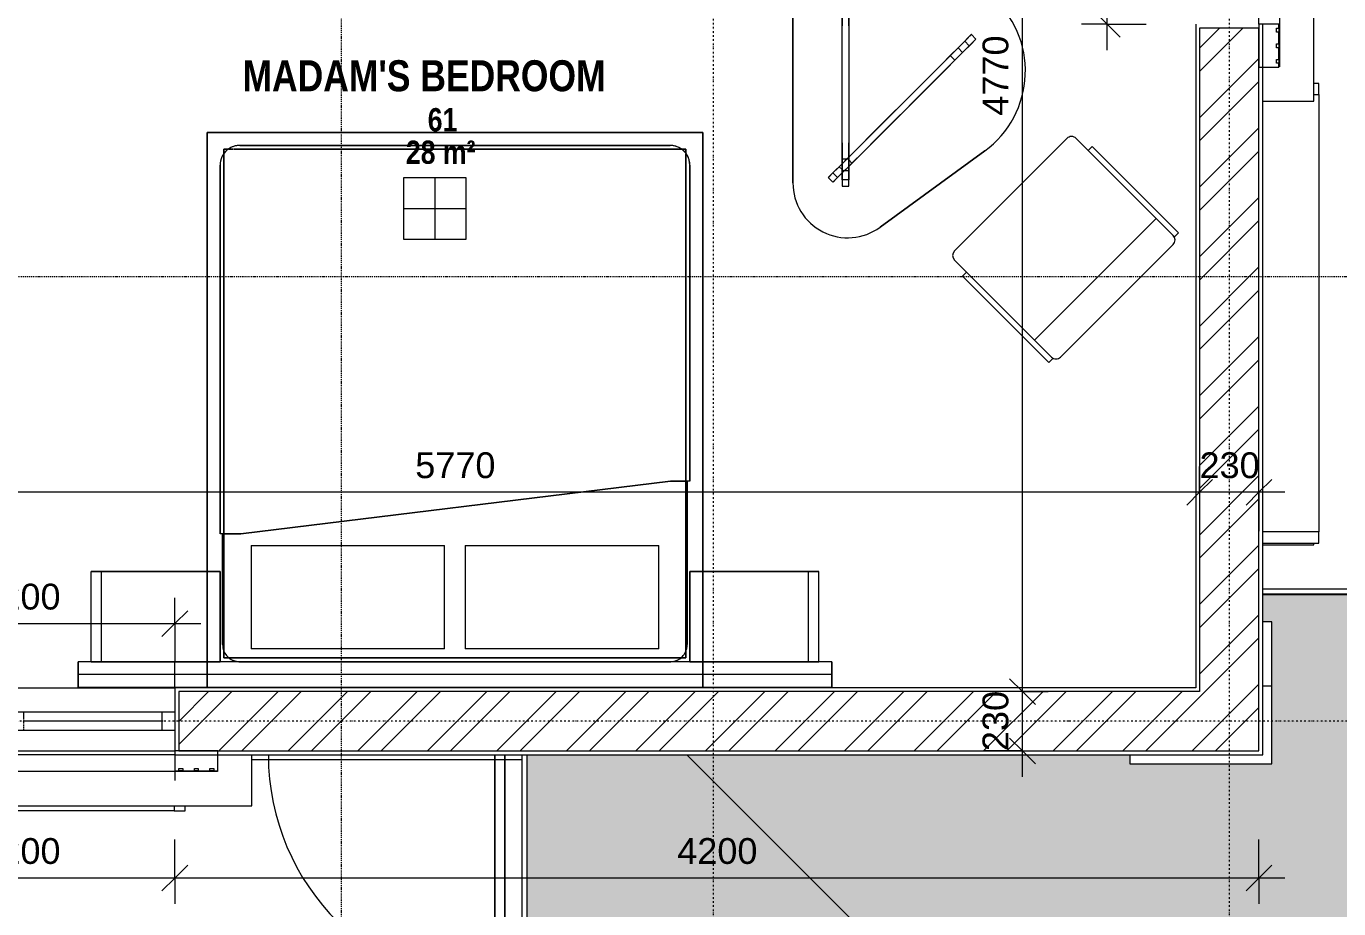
# Model space of a CAD drawing. Header units: millimetres. Extents: x -20313 to 13390, y -15775 to 12805.
# Drawn here: x 3968 to 9053, y -9518 to -6099 of the extents above; entities that cross this region are included whole.
import ezdxf

# ---------------------------------------------------------------- set-up
doc = ezdxf.new("R2010")
doc.units = ezdxf.units.MM
for name, pattern in [('Centre', [14.4, 3, -2.2, 7, -2.2]), ('Dash dot', [15.875, 6.35, -4.7625, 0, -4.7625]), ('TD_Level Line', [8, 4, -2, 0, -2])]:
    doc.linetypes.add(name, pattern=pattern)
for name, color, linetype, lineweight in [('A-ANNO-DIMS', 211, 'Continuous', 9), ('A-ANNO-DIMS-100', 211, 'Continuous', 9), ('A-AREA-IDEN', 2, 'Continuous', 9), ('A-DETL-MBND', 5, 'Continuous', 5), ('A-GENM', 13, 'Continuous', 5), ('A-GLAZ', 151, 'Continuous', 5), ('A-WALL', 113, 'Continuous', 5), ('A-WALL-PATT', 111, 'Continuous', 18), ('G-ANNO-SYMB', 111, 'Continuous', 9), ('I-FURN', 30, 'Continuous', 5), ('I-WALL', 2, 'Continuous', 5), ('S-GRID', 1, 'Continuous', 9)]:
    doc.layers.add(name, color=color, linetype=linetype, lineweight=lineweight)
doc.styles.add('Arial Narrow_B', font='ARIALNB.TTF', dxfattribs={"height": 90})
doc.styles.add('Arial Narrow_B_1', font='ARIALNB.TTF', dxfattribs={"height": 120})
doc.styles.add('Arial_3', font='arial.ttf', dxfattribs={"height": 100})
doc.dimstyles.new('Arial_1_0', dxfattribs={"dimscale": 304.8, "dimtxt": 102.02594, "dimasz": 0.328084, "dimexe": 0.328084, "dimexo": 0.0625, "dimgap": 0.082021, "dimtad": 1, "dimdec": 0, "dimzin": 0, "dimdsep": 46, "dimtxsty": 'Arial_3', "dimblk1": 'OBLIQUE', "dimblk2": 'OBLIQUE', "dimsah": 1, "dimcen": 0.09, "dimdle": 0.328084, "dimazin": 0, "dimtfac": 1, "dimtdec": 4, "dimtix": 1, "dimtmove": 0, "dimatfit": 3, "dimfxl": 0.492126, "dimfxlon": 1, "dimtvp": 1, "dimtolj": 1, "dimtzin": 0, "dimarcsym": 2})
pattern_1 = [(45, (-8404.18, -5860.1), (-134.7038, 134.7038), []), (45, (-8314.37, -5860.1), (-134.7038, 134.7038), [])]

# ---------------------------------------------------------------- blocks, each defined once
blk = doc.blocks.new('PARAPET5 - PARAPET-1055540-01_First floor')
at = {"layer": 'A-DETL-MBND'}
for p, q in [((-8723.2, -6178.4), (-13331.3, -6329.9)), ((-13331.3, -6329.9), (-13210.8, -9996.9)), ((-7980.7, -9824.9), (-8007, -9027)), ((-7961.6, -9824.3), (-7987.9, -9026.4))]:
    blk.add_line(p, q, dxfattribs=at)
blk.add_open_spline([(-13311.6, -6348.4), (-13313.5, -6346.6), (-13316.3, -6344), (-13319.7, -6340.8), (-13322, -6338.6), (-13323.8, -6337), (-13325.1, -6335.8), (-13326.9, -6334.1), (-13328.8, -6332.3), (-13330.3, -6330.8), (-13331.4, -6329.8), (-13331.4, -6329.8), (-13331, -6330.2)], degree=3, knots=[-1, -1, -1, -1, -0.9166667, -0.875, -0.8333333, -0.7916667, -0.7708333, -0.75, -0.6666667, -0.6111111, -0.5555556, -0.4444444, -0.4444444, -0.4444444, -0.4444444], dxfattribs=at)
blk = doc.blocks.new('Doors_IntSgl - 1000x2700mm-873435-01_First floor')
at = {"layer": 'A-DETL-MBND'}
for p, q in [((524.7, -150), (-522.3, -150)), ((420, -1046), (420, -130.8)), ((420, -130.8), (420, -1046)), ((458, -130.8), (458, -1046)), ((458, -1046), (458, -130.8)), ((458, -1046), (420, -1046)), ((420, -1046), (458, -1046))]:
    blk.add_line(p, q, dxfattribs=at)
blk.add_arc((458, -130), 916, 180.0514, 270, dxfattribs=at)
blk = doc.blocks.new('FUR-5_Beds - 5_King_1820 x 2000-1111227-01_First floor')
at = {"layer": 'I-FURN', "color": 10}
for p, q in [((960, 0), (-960, 0)), ((-960, 0), (-960, -450)), ((-960, -450), (-960, 0)), ((-960, 0), (960, 0)), ((960, -450), (960, 0)), ((960, 0), (960, -450)), ((-1460, 0), (-1460, -100)), ((-1460, -50), (-1460, 0)), ((-960, 0), (-1460, 0)), ((-1460, 0), (1460, 0)), ((-1460, -100), (-1460, -50)), ((-1460, -50), (1460, -50)), ((960, 0), (-960, 0)), ((1460, 0), (960, 0)), ((1460, 0), (1460, -50)), ((1460, -100), (1460, 0)), ((1460, -50), (1460, -100)), ((-1460, -100), (1460, -100)), ((-1460, -100), (-1410, -100)), ((-1370, -100), (-1410, -100)), ((-1410, -100), (-910, -100)), ((-1410, -100), (-1410, -450)), ((-1410, -100), (-1410, -450)), ((-1410, -100), (-1370, -100)), ((-910, -100), (-1370, -100)), ((-1370, -100), (-960, -100)), ((-960, -100), (-1370, -100)), ((-1370, -100), (-1370, -450)), ((-1370, -100), (-1370, -450)), ((-1370, -100), (-960, -100)), ((-960, -100), (-910, -100)), ((-910, -100), (-960, -100)), ((-960, -100), (-910, -100)), ((-910, -450), (-910, -100)), ((-910, -100), (-910, -450)), ((-910, -100), (-910, -450)), ((-910, -100), (-910, -450)), ((-910, -100), (-833.8, -100)), ((-833.8, -100), (833.8, -100)), ((833.8, -100), (910, -100)), ((910, -100), (1410, -100)), ((960, -100), (910, -100)), ((910, -100), (960, -100)), ((1370, -100), (910, -100)), ((910, -450), (910, -100)), ((910, -100), (910, -450)), ((910, -100), (910, -450)), ((910, -100), (910, -450)), ((910, -100), (960, -100)), ((1370, -100), (960, -100)), ((960, -100), (1370, -100)), ((960, -100), (1370, -100)), ((1410, -100), (1370, -100)), ((1370, -100), (1370, -450)), ((1370, -100), (1370, -450)), ((1370, -100), (1410, -100)), ((1410, -100), (1410, -450)), ((1410, -100), (1410, -450)), ((1410, -100), (1460, -100)), ((-874.3, -115), (-895, -115)), ((-895, -115), (-895, -140.9)), ((-895, -140.9), (-895, -115)), ((-895, -115), (-874.3, -115)), ((-895, -140.9), (-895, -2023.8)), ((-895, -2023.8), (-895, -140.9)), ((-870.6, -115), (-874.3, -115)), ((-874.3, -115), (-870.6, -115)), ((-834.4, -115), (-869.6, -115)), ((-869.6, -115), (-834.4, -115)), ((833.8, -115), (-833.8, -115)), ((-833.8, -115), (833.8, -115)), ((871.1, -115), (834.5, -115)), ((834.5, -115), (871.1, -115)), ((874, -115), (871.7, -115)), ((871.7, -115), (874, -115)), ((895, -115), (874, -115)), ((874, -115), (895, -115)), ((895, -140.9), (895, -115)), ((895, -115), (895, -140.9)), ((895, -144.1), (895, -140.9)), ((895, -140.9), (895, -144.1)), ((895, -594.9), (895, -145.3)), ((895, -145.3), (895, -594.9)), ((-910, -450), (-1410, -450)), ((-1410, -450), (-1370, -450)), ((-1370, -450), (-960, -450)), ((-960, -450), (-1370, -450)), ((-1370, -450), (-910, -450)), ((-960, -450), (-910, -450)), ((-910, -450), (-960, -450)), ((-960, -450), (-960, -2150)), ((-960, -2150), (-960, -450)), ((910, -450), (1370, -450)), ((960, -450), (910, -450)), ((910, -450), (960, -450)), ((1410, -450), (910, -450)), ((1370, -450), (960, -450)), ((960, -450), (1370, -450)), ((960, -2150), (960, -450)), ((960, -450), (960, -2150)), ((1370, -450), (1410, -450)), ((895, -2023.8), (895, -595.6)), ((895, -595.6), (895, -2023.8)), ((-895, -2024.5), (-895, -2045.3)), ((-895, -2045.3), (-895, -2024.5)), ((895, -2067.2), (895, -2024.6)), ((895, -2024.6), (895, -2067.2)), ((-895, -2047.4), (-895, -2066.5)), ((-895, -2066.5), (-895, -2047.4)), ((-895, -2068.1), (-895, -2085)), ((-895, -2085), (-895, -2068.1)), ((895, -2085), (895, -2068.1)), ((895, -2068.1), (895, -2085)), ((-895, -2085), (-878.1, -2085)), ((-878.1, -2085), (-895, -2085)), ((-877.2, -2085), (-834.6, -2085)), ((-834.6, -2085), (-877.2, -2085)), ((-833.8, -2085), (833.8, -2085)), ((833.8, -2085), (-833.8, -2085)), ((834.5, -2085), (855.3, -2085)), ((855.3, -2085), (834.5, -2085)), ((857.4, -2085), (876.5, -2085)), ((876.5, -2085), (857.4, -2085)), ((878.1, -2085), (895, -2085)), ((895, -2085), (878.1, -2085)), ((-960, -2150), (960, -2150)), ((960, -2150), (-960, -2150))]:
    blk.add_line(p, q, dxfattribs=at)
at = {"layer": 'I-FURN'}
for p, q in [((150, -100), (-833.8, -100)), ((-833.8, -100), (833.8, -100)), ((833.8, -100), (150, -100)), ((-790, -150), (-790, -550)), ((-790, -150), (-790, -550)), ((-790, -150), (-40, -150)), ((-40, -550), (-40, -150)), ((-40, -550), (-40, -150)), ((40, -150), (40, -550)), ((40, -150), (40, -550)), ((40, -150), (790, -150)), ((790, -550), (790, -150)), ((790, -550), (790, -150)), ((-900, -166.2), (-900, -800)), ((-900, -800), (-900, -166.2)), ((900, -594.9), (900, -166.2)), ((900, -166.2), (900, -594.9)), ((-40, -550), (-790, -550)), ((790, -550), (40, -550)), ((830, -595.6), (-835, -800)), ((-835, -800), (830, -595.6)), ((830, -595.6), (-835, -800)), ((-835, -800), (830, -595.6)), ((835, -594.9), (830, -595.6)), ((830, -595.6), (835, -594.9)), ((860, -595.6), (830, -595.6)), ((830, -595.6), (910, -595.6)), ((900, -594.9), (835, -594.9)), ((835, -594.9), (850, -594.9)), ((900, -594.9), (850, -594.9)), ((860, -595.6), (910, -595.6)), ((910, -2023.8), (910, -595.6)), ((910, -595.6), (910, -2023.8)), ((-910, -800), (-910, -2023.8)), ((-910, -2023.8), (-910, -800)), ((-910, -800), (-900, -800)), ((-910, -800), (-860, -800)), ((-885.4, -800), (-900, -800)), ((-885.4, -800), (-900, -800)), ((-900, -800), (-885.4, -800)), ((-835, -800), (-885, -800)), ((-850, -800), (-885, -800)), ((-885, -800), (-835, -800)), ((-835, -800), (-860, -800)), ((-850, -800), (-835, -800)), ((-833.8, -2100), (150, -2100)), ((833.8, -2100), (-833.8, -2100)), ((150, -2100), (833.8, -2100))]:
    blk.add_line(p, q, dxfattribs=at)
at = {"layer": 'I-FURN', "flags": 128}
for points in [[(-833.8, -100), (-836.4, -100.1), (-839.1, -100.2), (-841.7, -100.5), (-844.3, -100.8), (-847, -101.3), (-849.5, -101.9), (-852.1, -102.6), (-854.6, -103.4), (-857.1, -104.2), (-859.6, -105.2), (-862, -106.3), (-864.4, -107.5), (-866.7, -108.8), (-869, -110.1), (-871.2, -111.6), (-873.3, -113.1), (-875.4, -114.7), (-877.5, -116.4), (-879.4, -118.2), (-881.3, -120.1), (-883.1, -122), (-884.8, -124), (-886.5, -126.1), (-888, -128.2), (-889.5, -130.4), (-890.9, -132.7), (-892.2, -135), (-893.4, -137.4), (-894.5, -139.8), (-895.5, -142.2), (-896.4, -144.7), (-897.2, -147.2), (-897.9, -149.8), (-898.5, -152.3), (-899, -154.9), (-899.4, -157.6), (-899.7, -160.2), (-899.9, -162.8), (-900, -165.5), (-900, -166.2)], [(900, -166.2), (899.9, -163.6), (899.8, -160.9), (899.5, -158.3), (899.2, -155.7), (898.7, -153), (898.1, -150.5), (897.4, -147.9), (896.6, -145.4), (895.8, -142.9), (894.8, -140.4), (893.7, -138), (892.5, -135.6), (891.2, -133.3), (889.9, -131), (888.4, -128.8), (886.9, -126.7), (885.3, -124.6), (883.6, -122.5), (881.8, -120.6), (879.9, -118.7), (878, -116.9), (876, -115.2), (873.9, -113.5), (871.8, -112), (869.6, -110.5), (867.3, -109.1), (865, -107.8), (862.6, -106.6), (860.2, -105.5), (857.8, -104.5), (855.3, -103.6), (852.8, -102.8), (850.2, -102.1), (847.7, -101.5), (845.1, -101), (842.4, -100.6), (839.8, -100.3), (837.2, -100.1), (834.5, -100), (833.8, -100)], [(-910, -2023.8), (-909.9, -2026.8), (-909.8, -2029.9), (-909.5, -2032.9), (-909, -2035.9), (-908.5, -2038.9), (-907.8, -2041.9), (-907, -2044.9), (-906.1, -2047.8), (-905.1, -2050.6), (-904, -2053.5), (-902.7, -2056.3), (-901.4, -2059), (-899.9, -2061.7), (-898.4, -2064.3), (-896.7, -2066.8), (-894.9, -2069.3), (-893.1, -2071.7), (-891.1, -2074), (-889, -2076.3), (-886.9, -2078.5), (-884.7, -2080.5), (-882.4, -2082.5), (-880, -2084.4), (-877.5, -2086.2), (-875, -2087.9), (-872.4, -2089.5), (-869.7, -2091), (-867, -2092.4), (-864.2, -2093.7), (-861.4, -2094.8), (-858.5, -2095.9), (-855.6, -2096.8), (-852.7, -2097.6), (-849.7, -2098.3), (-846.8, -2098.9), (-843.7, -2099.3), (-840.7, -2099.7), (-837.7, -2099.9), (-834.6, -2100), (-833.8, -2100)], [(833.8, -2100), (836.8, -2099.9), (839.9, -2099.8), (842.9, -2099.5), (845.9, -2099), (848.9, -2098.5), (851.9, -2097.8), (854.9, -2097), (857.8, -2096.1), (860.6, -2095.1), (863.5, -2094), (866.3, -2092.7), (869, -2091.4), (871.7, -2089.9), (874.3, -2088.4), (876.8, -2086.7), (879.3, -2084.9), (881.7, -2083.1), (884, -2081.1), (886.3, -2079), (888.5, -2076.9), (890.5, -2074.7), (892.5, -2072.4), (894.4, -2070), (896.2, -2067.5), (897.9, -2065), (899.5, -2062.4), (901, -2059.7), (902.4, -2057), (903.7, -2054.2), (904.8, -2051.4), (905.9, -2048.5), (906.8, -2045.6), (907.6, -2042.7), (908.3, -2039.7), (908.9, -2036.8), (909.3, -2033.7), (909.7, -2030.7), (909.9, -2027.7), (910, -2024.6), (910, -2023.8)]]:
    blk.add_lwpolyline(points, dxfattribs=at)
at = {"layer": 'I-FURN'}
for centre, radius, start, end in [((-833.8, -166.2), 66.2, 90, 110.3697), ((833.8, -166.2), 66.2, 69.6812, 90), ((-833.8, -166.2), 66.2, 159.6812, 180), ((-833.8, -166.2), 66.2, 155.0287, 159.6812), ((-833.8, -166.2), 66.2, 114.4641, 155.0287), ((-833.8, -166.2), 66.2, 110.3697, 114.4641), ((833.8, -166.2), 66.2, 65.0287, 69.6812), ((833.8, -166.2), 66.2, 24.4641, 65.0287), ((833.8, -166.2), 66.2, 20.3697, 24.4641), ((833.8, -166.2), 66.2, 360, 20.3697), ((-833.8, -2023.8), 76.2, 180, 210), ((833.8, -2023.8), 76.2, 345, 0), ((-833.8, -2023.8), 76.2, 210, 255), ((833.8, -2023.8), 76.2, 300, 315), ((833.8, -2023.8), 76.2, 315, 345), ((-833.8, -2023.8), 76.2, 255, 255.6589), ((-833.8, -2023.8), 76.2, 255.6589, 270), ((833.8, -2023.8), 76.2, 270, 300)]:
    blk.add_arc(centre, radius, start, end, dxfattribs=at)
blk = doc.blocks.new('Haworth_Chair_AsterX_XFrame - Aster X-1090279-01_First floor')
at = {"layer": 'I-FURN'}
for p, q in [((-333.4, -260.4), (-333.4, 270.5)), ((-308, 295.9), (308, 295.9)), ((333.4, 270.5), (333.4, -260.4)), ((-355.6, 204.6), (-333.4, 204.6)), ((-355.6, -268.2), (-355.6, 204.6)), ((-333.4, 204.6), (-333.4, -268.2)), ((333.4, 204.6), (355.6, 204.6)), ((333.4, -268.2), (333.4, 204.6)), ((355.6, 204.6), (355.6, -268.2)), ((-333.4, -167.6), (333.4, -167.6)), ((-333.4, -268.2), (-355.6, -268.2)), ((308, -285.8), (-308, -285.8)), ((355.6, -268.2), (333.4, -268.2))]:
    blk.add_line(p, q, dxfattribs=at)
for centre, start, end in [((-308, 270.5), 90, 180), ((308, 270.5), 0, 90), ((-308, -260.4), 180, 270), ((308, -260.4), 270, 0)]:
    blk.add_arc(centre, 25.4, start, end, dxfattribs=at)
blk = doc.blocks.new('Coffe Table -Noguchi - Coffe Table -Noguchi 2-V11-01_First floor')
at = {"layer": 'I-FURN', "color": 10}
for p, q in [((-372.3, 576), (-615.2, 293.5)), ((-615.2, 293.5), (-372.3, 576)), ((-204.5, 518.2), (-222.4, 500.2)), ((-190.1, 503.8), (-204.5, 518.2)), ((-204.3, 518.1), (-204.5, 518.2)), ((-204.3, 518.1), (-201.3, 515)), ((-186.5, 500.2), (-201.3, 515)), ((524.3, 146.7), (228.4, 552.1)), ((228.4, 552.1), (524.3, 146.7)), ((-222.4, 500.2), (-208.1, 485.9)), ((-222.4, 500.2), (-222.3, 500.1)), ((-219.3, 497.1), (-222.3, 500.1)), ((-219.3, 497.1), (-204.5, 482.3)), ((-208.1, 485.9), (-196.5, 474.3)), ((-204.5, 482.3), (-170.6, 448.5)), ((-178.5, 492.2), (-196.5, 474.3)), ((-196.5, 474.3), (252.7, 25.1)), ((-178.5, 492.2), (-190.1, 503.8)), ((-152.7, 466.4), (-186.5, 500.2)), ((288.6, 25.1), (-178.5, 492.2)), ((-170.6, 448.5), (-152.7, 466.4)), ((-152.7, 466.4), (-122.9, 436.7)), ((-140.9, 418.7), (-170.6, 448.5)), ((-122.9, 436.7), (-140.9, 418.7)), ((-107.6, 385.4), (-140.9, 418.7)), ((-122.9, 436.7), (-89.6, 403.4)), ((-22.4, 300.2), (-107.6, 385.4)), ((-89.6, 403.4), (-4.5, 318.2)), ((-4.5, 318.2), (178, 135.8)), ((160, 117.8), (-22.4, 300.2)), ((213.6, 64.2), (160, 117.8)), ((178, 135.8), (231.6, 82.2)), ((252.7, 25.1), (213.6, 64.2)), ((231.6, 82.2), (276.1, 37.6)), ((-418.8, 25.1), (-418.8, -0.3)), ((-382.1, 25.1), (-418.8, 25.1)), ((-414.3, 25.1), (-418.6, 25.1)), ((-407.1, 25.1), (-414.3, 25.1)), ((-393.4, 25.1), (-407.1, 25.1)), ((-371.8, 25.1), (-393.4, 25.1)), ((-382.1, 25.1), (340, 25.1)), ((-382.1, 25.1), (-382.1, -0.3)), ((-345.6, 25.1), (-371.8, 25.1)), ((-303.5, 25.1), (-345.6, 25.1)), ((-345.6, -0.3), (-345.6, 25.1)), ((-256.4, 25.1), (-303.5, 25.1)), ((-303.5, 25.1), (-303.5, -0.3)), ((-256.4, 25.1), (-243.9, 25.1)), ((-243.9, 25.1), (-224.3, 25.1)), ((-224.3, 25.1), (-198.7, 25.1)), ((-198.7, 25.1), (-168.7, 25.1)), ((-168.7, 25.1), (-135.9, 25.1)), ((-135.9, 25.1), (-7, 25.1)), ((-7, 25.1), (122, 25.1)), ((122, 25.1), (149.5, 25.1)), ((149.5, 25.1), (175.2, 25.1)), ((175.2, 25.1), (197.8, 25.1)), ((260.8, 25.1), (197.8, 25.1)), ((252.7, 25.1), (278.1, -0.3)), ((258.1, 19.7), (252.7, 25.1)), ((263.6, 25.1), (258.1, 19.7)), ((278.1, -0.3), (258.1, 19.7)), ((305.3, 25.1), (260.8, 25.1)), ((260.8, 25.1), (260.8, -0.3)), ((276.1, 37.6), (263.6, 25.1)), ((276.1, 37.6), (288.6, 25.1)), ((288.6, 25.1), (307.5, 6.2)), ((314, -0.3), (288.6, 25.1)), ((307.5, 6.2), (301, -0.3)), ((346.6, 25.1), (305.3, 25.1)), ((305.3, 25.1), (305.3, -0.3)), ((307.5, 6.2), (314, -0.3)), ((365, 25.1), (340, 25.1)), ((340, 25.1), (340, -0.3)), ((356.9, 25.1), (346.6, 25.1)), ((362.7, 25.1), (356.9, 25.1)), ((363.7, 25.1), (362.7, 25.1)), ((365, -0.3), (365, 25.1)), ((-418.8, -0.3), (-382.1, -0.3)), ((-418.6, -0.3), (-414.3, -0.3)), ((-414.3, -0.3), (-393.4, -0.3)), ((-393.4, -0.3), (-345.6, -0.3)), ((340, -0.3), (-382.1, -0.3)), ((-345.6, -0.3), (-303.5, -0.3)), ((-303.5, -0.3), (-256.4, -0.3)), ((-243.9, -0.3), (-256.4, -0.3)), ((-224.3, -0.3), (-243.9, -0.3)), ((-198.7, -0.3), (-224.3, -0.3)), ((-168.7, -0.3), (-198.7, -0.3)), ((-135.9, -0.3), (-168.7, -0.3)), ((122, -0.3), (-135.9, -0.3)), ((149.5, -0.3), (122, -0.3)), ((197.8, -0.3), (149.5, -0.3)), ((197.8, -0.3), (260.8, -0.3)), ((260.8, -0.3), (305.3, -0.3)), ((278.1, -0.3), (314.1, -36.3)), ((289.6, -11.8), (278.1, -0.3)), ((301, -0.3), (289.6, -11.8)), ((318.8, -41), (289.6, -11.8)), ((305.3, -0.3), (346.6, -0.3)), ((314, -0.3), (336.8, -23)), ((332.1, -18.4), (314, -0.3)), ((332.1, -18.4), (314.1, -36.3)), ((314.1, -36.3), (329, -51.2)), ((318.8, -41), (329.5, -51.7)), ((331.8, -54), (349.7, -36)), ((341.1, -27.3), (332.1, -18.4)), ((348.2, -34.4), (336.8, -23)), ((340, -0.3), (365, -0.3)), ((347, -33.3), (341.1, -27.3)), ((346.6, -0.3), (362.7, -0.3)), ((348.6, -34.8), (347, -33.3)), ((348.2, -34.4), (348.8, -35.1)), ((349.7, -36), (348.8, -35.1)), ((362.7, -0.3), (363.7, -0.3)), ((330.9, -53.1), (330.2, -52.4)), ((330.9, -53.1), (331.8, -54)), ((-392.6, -191.3), (352.5, -191.3)), ((352.5, -191.3), (-392.6, -191.3))]:
    blk.add_line(p, q, dxfattribs=at)
for centre, radius, start, end in [((-81.5, 326), 383.6, 36.1246, 139.316), ((-81.5, 326), 383.6, 36.1246, 139.316), ((-392.6, 102.2), 293.5, 139.316, 270), ((-392.6, 102.2), 293.5, 139.316, 270), ((352.5, 21.3), 212.6, 270, 36.1246), ((352.5, 21.3), 212.6, 270, 36.1246)]:
    blk.add_arc(centre, radius, start, end, dxfattribs=at)
blk = doc.blocks.new('Casement - 2L - 1200 X 1800-1205388-01_First floor')
at = {"layer": 'A-GLAZ'}
for p, q in [((-273.8, 130), (-273.8, 230)), ((926.2, 130), (926.2, 230)), ((-223.8, 35), (-273.8, 35)), ((876.2, 35), (-223.8, 35)), ((-223.8, -35), (-223.8, 35)), ((-223.8, 0), (-223.8, 15)), ((313.2, 0), (-223.8, 0)), ((876.2, -35), (876.2, 35)), ((926.2, 35), (876.2, 35)), ((-273.8, -35), (-223.8, -35)), ((-223.8, -35), (876.2, -35)), ((876.2, 0), (339.2, 0)), ((876.2, -35), (926.2, -35)), ((-273.8, -130), (-273.8, -210)), ((926.2, -130), (926.2, -230))]:
    blk.add_line(p, q, dxfattribs=at)
at = {"layer": 'A-GLAZ', "linetype": 'Centre'}
for p, q in [((313.2, 35), (313.2, -35)), ((339.2, 35), (339.2, -35))]:
    blk.add_line(p, q, dxfattribs=at)
blk = doc.blocks.new('hood 23 - hood 1-1207697-01_First floor')
at = {"layer": 'A-GENM'}
for p, q in [((-13067, -9178.3), (-11567.8, -9129.1)), ((-11263.4, -9331.7), (-11269.9, -9134.3)), ((-13364.1, -9203.1), (-13357.6, -9400.5)), ((-11400.2, -9203.6), (-13229.5, -9263.7)), ((-11400.2, -9203.6), (-13064.4, -9258.3)), ((-11474.8, -9203), (-11489.8, -9203.5)), ((-11414.5, -9201), (-11429.5, -9201.5)), ((-11400.3, -9200.6), (-11400.2, -9203.6)), ((-11400.3, -9200.6), (-11400.2, -9203.6)), ((-11535.1, -9205), (-11550.1, -9205.5)), ((-13229.5, -9263.7), (-13229.6, -9260.7)), ((-13200.3, -9259.7), (-13215.2, -9260.2)), ((-13139.9, -9257.8), (-13154.9, -9258.3)), ((-13079.6, -9255.8), (-13094.6, -9256.3)), ((-13064.4, -9258.3), (-13064.5, -9255.3)), ((-13357.6, -9400.5), (-11263.4, -9331.7))]:
    blk.add_line(p, q, dxfattribs=at)
at = {"layer": 'A-GENM', "lineweight": 9}
for p, q in [((-11401.9, -9123.6), (-11567.8, -9129.1)), ((-11567.8, -9129.1), (-11565.3, -9206)), ((-11399.3, -9200.5), (-11401.9, -9123.6)), ((-13067, -9178.3), (-13232.9, -9183.8)), ((-13232.9, -9183.8), (-13230.4, -9260.7)), ((-13064.5, -9255.3), (-13067, -9178.3)), ((-11550.4, -9196.7), (-11535.4, -9196.2)), ((-11550.1, -9205.5), (-11550.4, -9196.7)), ((-11535.4, -9196.2), (-11535.1, -9205)), ((-11535.1, -9205), (-11489.8, -9203.5)), ((-11490.1, -9194.7), (-11475.1, -9194.2)), ((-11489.8, -9203.5), (-11490.1, -9194.7)), ((-11475.1, -9194.2), (-11474.8, -9203)), ((-11474.8, -9203), (-11429.5, -9201.5)), ((-11429.8, -9192.7), (-11414.8, -9192.2)), ((-11429.5, -9201.5), (-11429.8, -9192.7)), ((-11414.8, -9192.2), (-11414.5, -9201)), ((-11414.5, -9201), (-11399.3, -9200.5)), ((-13215.5, -9251.5), (-13200.5, -9251)), ((-13215.2, -9260.2), (-13215.5, -9251.5)), ((-13200.5, -9251), (-13200.3, -9259.7)), ((-13155.2, -9249.5), (-13140.2, -9249)), ((-13154.9, -9258.3), (-13155.2, -9249.5)), ((-13140.2, -9249), (-13139.9, -9257.8)), ((-13094.9, -9247.5), (-13079.9, -9247)), ((-13094.6, -9256.3), (-13094.9, -9247.5)), ((-13079.9, -9247), (-13079.6, -9255.8)), ((-11565.3, -9206), (-11550.1, -9205.5)), ((-13230.4, -9260.7), (-13215.2, -9260.2)), ((-13200.3, -9259.7), (-13154.9, -9258.3)), ((-13139.9, -9257.8), (-13094.6, -9256.3)), ((-13079.6, -9255.8), (-13064.5, -9255.3))]:
    blk.add_line(p, q, dxfattribs=at)
blk = doc.blocks.new('hood 26 - hood 1-1208519-01_First floor')
at = {"layer": 'A-DETL-MBND'}
for p, q in [((-8446.7, -9041.5), (-8440.2, -9238.8)), ((-8439.3, -9041.2), (-8432.2, -9258.6)), ((-8389.1, -9257.2), (-8396.3, -9039.8)), ((-6695.5, -9201.5), (-8389.1, -9257.2)), ((-6696.2, -9181.5), (-6695.5, -9201.5)), ((-6695.5, -9201.5), (-6652.5, -9200.1)), ((-6652.5, -9200.1), (-6653.2, -9180.1)), ((-8440.2, -9238.8), (-8432.8, -9238.6)), ((-8432.2, -9258.6), (-8389.1, -9257.2))]:
    blk.add_line(p, q, dxfattribs=at)
blk = doc.blocks.new('hood 21 - hood 1-1215291-01_First floor')
at = {"layer": 'A-GENM'}
for p, q in [((-9312.8, 11753.9), (-9510.2, 11747.4)), ((-9510.2, 11747.4), (-9451.2, 9953.1)), ((-9373.4, 11619.4), (-9370.4, 11619.5)), ((-9373.4, 11619.4), (-9370.4, 11619.5)), ((-9323.1, 10089.9), (-9373.4, 11619.4)), ((-9323.1, 10089.9), (-9373.4, 11619.4)), ((-9369.4, 11590.2), (-9369.9, 11605.2)), ((-9367.4, 11529.9), (-9367.9, 11544.9)), ((-9365.4, 11469.6), (-9365.9, 11484.6)), ((-9288, 11457), (-9248.6, 10257.6)), ((-9324.5, 10224.9), (-9325, 10239.9)), ((-9322.5, 10164.6), (-9323, 10179.6)), ((-9320.6, 10104.3), (-9321, 10119.3)), ((-9320.1, 10090), (-9323.1, 10089.9)), ((-9320.1, 10090), (-9323.1, 10089.9)), ((-9451.2, 9953.1), (-9253.8, 9959.6))]:
    blk.add_line(p, q, dxfattribs=at)
at = {"layer": 'A-GENM', "lineweight": 9}
for p, q in [((-9293.5, 11622.9), (-9370.4, 11620.4)), ((-9370.4, 11620.4), (-9369.9, 11605.2)), ((-9369.9, 11605.2), (-9361.1, 11605.5)), ((-9361.1, 11605.5), (-9360.6, 11590.5)), ((-9288, 11457), (-9293.5, 11622.9)), ((-9360.6, 11590.5), (-9369.4, 11590.2)), ((-9369.4, 11590.2), (-9367.9, 11544.9)), ((-9367.9, 11544.9), (-9359.1, 11545.2)), ((-9359.1, 11545.2), (-9358.6, 11530.2)), ((-9358.6, 11530.2), (-9367.4, 11529.9)), ((-9367.4, 11529.9), (-9365.9, 11484.6)), ((-9365.9, 11484.6), (-9357.1, 11484.9)), ((-9356.7, 11469.9), (-9365.4, 11469.6)), ((-9365.4, 11469.6), (-9364.9, 11454.4)), ((-9364.9, 11454.4), (-9288, 11457)), ((-9357.1, 11484.9), (-9356.7, 11469.9)), ((-9248.6, 10257.6), (-9325.5, 10255.1)), ((-9325.5, 10255.1), (-9325, 10239.9)), ((-9325, 10239.9), (-9316.2, 10240.2)), ((-9315.7, 10225.2), (-9324.5, 10224.9)), ((-9324.5, 10224.9), (-9323, 10179.6)), ((-9316.2, 10240.2), (-9315.7, 10225.2)), ((-9243.1, 10091.7), (-9248.6, 10257.6)), ((-9323, 10179.6), (-9314.2, 10179.9)), ((-9314.2, 10179.9), (-9313.8, 10164.9)), ((-9313.8, 10164.9), (-9322.5, 10164.6)), ((-9322.5, 10164.6), (-9321, 10119.3)), ((-9321, 10119.3), (-9312.3, 10119.6)), ((-9312.3, 10119.6), (-9311.8, 10104.6)), ((-9311.8, 10104.6), (-9320.6, 10104.3)), ((-9320.6, 10104.3), (-9320.1, 10089.2)), ((-9320.1, 10089.2), (-9243.1, 10091.7))]:
    blk.add_line(p, q, dxfattribs=at)
blk = doc.blocks.new('hood 27 - hood 1-1215628-01_First floor')
at = {"layer": 'A-DETL-MBND'}
for p, q in [((-9346.9, 11752.8), (-9510.2, 11747.4)), ((-9510.2, 11747.4), (-9509.9, 11740.1)), ((-9346.7, 11745.5), (-9529.9, 11739.5)), ((-9529.9, 11739.5), (-9528.5, 11696.5)), ((-9528.5, 11696.5), (-9345.3, 11702.5)), ((-9472.8, 10002.9), (-9528.5, 11696.5)), ((-9452.8, 10003.5), (-9472.8, 10002.9)), ((-9472.8, 10002.9), (-9471.4, 9959.8)), ((-9471.4, 9959.8), (-9451.4, 9960.5))]:
    blk.add_line(p, q, dxfattribs=at)
blk = doc.blocks.new('brick facing edge - brick facing edge-1233025-01_First floor')
at = {"layer": 'A-WALL'}
for p, q in [((-8645.8, -8532.7), (-8680, -8533.8)), ((-8680, -8533.8), (-8661.9, -9083.5)), ((-8362.1, -9073.7), (-8363.2, -9038.7)), ((-8112.2, -9065.5), (-8113.4, -9030.5)), ((-8661.9, -9083.5), (-8362.1, -9073.7)), ((-8362.1, -9073.7), (-8112.2, -9065.5))]:
    blk.add_line(p, q, dxfattribs=at)
blk = doc.blocks.new('Room Tag B - Medium_rfaX - Name and Number-1261570-01_First floor')
at = {"layer": 'A-AREA-IDEN'}
for p, q in [((-2.752, -5.004), (-2.752, -2.604)), ((-2.752, -2.604), (-0.352, -2.604)), ((-1.552, -2.604), (-1.552, -5.004)), ((-0.352, -2.604), (-0.352, -5.004)), ((-2.752, -3.804), (-0.352, -3.804)), ((-0.352, -5.004), (-2.752, -5.004))]:
    blk.add_line(p, q, dxfattribs=at)
blk = doc.blocks.new('DIMBLOCK68-01_First floor')
at = {"layer": 'A-ANNO-DIMS-100', "transparency": 16777216}
for p, q in [((4544, -9398.8), (4544, -9248.8)), ((8744, -9398.8), (8744, -9248.8)), ((4544, -9398.8), (4594, -9348.8)), ((8744, -9398.8), (8794, -9348.8)), ((4544, -9398.8), (4494, -9448.8)), ((8844, -9398.8), (4544, -9398.8)), ((4544, -9398.8), (4544, -9498.8)), ((8744, -9398.8), (8694, -9448.8)), ((8744, -9398.8), (8744, -9498.8))]:
    blk.add_line(p, q, dxfattribs=at)
at = {"layer": 'A-ANNO-DIMS-100', "color": 0, "transparency": 16777216, "insert": (6490.2, -9244), "char_height": 100, "width": 369.177, "attachment_point": 1, "line_spacing_factor": 0.941778, "style": 'Arial_3'}
blk.add_mtext('4200', dxfattribs=at)
blk = doc.blocks.new('_Oblique')
at = {"color": 0, "linetype": 'ByBlock', "lineweight": -2}
blk.add_line((-0.5, -0.5), (0.5, 0.5), dxfattribs=at)
blk = doc.blocks.new('DIMBLOCK69-01_First floor')
at = {"layer": 'A-ANNO-DIMS-100', "transparency": 16777216}
for p, q in [((3344, -9398.8), (3344, -9248.8)), ((4544, -9398.8), (4544, -9248.8)), ((3344, -9398.8), (3394, -9348.8)), ((4544, -9398.8), (4594, -9348.8)), ((3344, -9398.8), (3294, -9448.8)), ((4544, -9398.8), (3344, -9398.8)), ((3344, -9398.8), (3344, -9498.8)), ((4544, -9398.8), (4494, -9448.8)), ((4544, -9398.8), (4544, -9498.8))]:
    blk.add_line(p, q, dxfattribs=at)
at = {"layer": 'A-ANNO-DIMS-100', "color": 0, "transparency": 16777216, "insert": (3790.2, -9244), "char_height": 100, "width": 369.177, "attachment_point": 1, "line_spacing_factor": 0.941778, "style": 'Arial_3'}
blk.add_mtext('1200', dxfattribs=at)
blk = doc.blocks.new('DIMBLOCK109-01_First floor')
at = {"layer": 'A-ANNO-DIMS-100', "transparency": 16777216}
for p, q in [((8514, -7904.4), (8514, -7804.4)), ((8744, -7904.4), (8744, -7804.4)), ((8514, -7904.4), (8564, -7854.4)), ((8744, -7904.4), (8794, -7854.4)), ((8514, -7904.4), (8464, -7954.4)), ((8844, -7904.4), (8514, -7904.4)), ((8514, -7904.4), (8514, -8054.4)), ((8744, -7904.4), (8694, -7954.4)), ((8744, -7904.4), (8744, -8054.4))]:
    blk.add_line(p, q, dxfattribs=at)
at = {"layer": 'A-ANNO-DIMS-100', "color": 0, "transparency": 16777216, "insert": (8513.7, -7749.6), "char_height": 100, "width": 276.883, "attachment_point": 1, "line_spacing_factor": 0.941778, "style": 'Arial_3'}
blk.add_mtext('230', dxfattribs=at)
blk = doc.blocks.new('DIMBLOCK110-01_First floor')
at = {"layer": 'A-ANNO-DIMS-100', "transparency": 16777216}
for p, q in [((2744, -7904.4), (2744, -7804.4)), ((8514, -7904.4), (8514, -7804.4)), ((2744, -7904.4), (2794, -7854.4)), ((8514, -7904.4), (8564, -7854.4)), ((2744, -7904.4), (2694, -7954.4)), ((8514, -7904.4), (2744, -7904.4)), ((2744, -7904.4), (2744, -8054.4)), ((8514, -7904.4), (8464, -7954.4)), ((8514, -7904.4), (8514, -8054.4))]:
    blk.add_line(p, q, dxfattribs=at)
at = {"layer": 'A-ANNO-DIMS-100', "color": 0, "transparency": 16777216, "insert": (5475.2, -7749.6), "char_height": 100, "width": 369.177, "attachment_point": 1, "line_spacing_factor": 0.941778, "style": 'Arial_3'}
blk.add_mtext('5770', dxfattribs=at)
blk = doc.blocks.new('DIMBLOCK134-01_First floor')
at = {"layer": 'A-ANNO-DIMS-100', "transparency": 16777216}
for p, q in [((3344, -8413.3), (3344, -8313.3)), ((4544, -8413.3), (4544, -8313.3)), ((3344, -8413.3), (3394, -8363.3)), ((4544, -8413.3), (4594, -8363.3)), ((3344, -8413.3), (3294, -8463.3)), ((3344, -8413.3), (4644, -8413.3)), ((3344, -8413.3), (3344, -8563.3)), ((4544, -8413.3), (4494, -8463.3)), ((4544, -8413.3), (4544, -8563.3))]:
    blk.add_line(p, q, dxfattribs=at)
at = {"layer": 'A-ANNO-DIMS-100', "color": 0, "transparency": 16777216, "insert": (3790.2, -8258.5), "char_height": 100, "width": 369.177, "attachment_point": 1, "line_spacing_factor": 0.941778, "style": 'Arial_3'}
blk.add_mtext('1200', dxfattribs=at)
blk = doc.blocks.new('DIMBLOCK182-01_First floor')
at = {"layer": 'A-ANNO-DIMS-100', "transparency": 16777216}
for p, q in [((8156.4, -4591.5), (8106.4, -4541.5)), ((8156.4, -4591.5), (8056.4, -4591.5)), ((8156.4, -6191.5), (8156.4, -4591.5)), ((8156.4, -4591.5), (8206.4, -4641.5)), ((8156.4, -4591.5), (8306.4, -4591.5)), ((8156.4, -6091.5), (8106.4, -6041.5)), ((8156.4, -6091.5), (8056.4, -6091.5)), ((8156.4, -6091.5), (8206.4, -6141.5)), ((8156.4, -6091.5), (8306.4, -6091.5))]:
    blk.add_line(p, q, dxfattribs=at)
at = {"layer": 'A-ANNO-DIMS-100', "color": 0, "transparency": 16777216, "insert": (8001.6, -5495.4), "char_height": 100, "width": 369.177, "attachment_point": 1, "rotation": 90, "line_spacing_factor": 0.941778, "style": 'Arial_3'}
blk.add_mtext('1500', dxfattribs=at)
blk = doc.blocks.new('DIMBLOCK184-01_First floor')
at = {"layer": 'A-ANNO-DIMS-100', "transparency": 16777216}
for p, q in [((7827.9, -8676.5), (7777.9, -8626.5)), ((7827.9, -8676.5), (7677.9, -8676.5)), ((7827.9, -9006.5), (7827.9, -8676.5)), ((7827.9, -8676.5), (7877.9, -8726.5)), ((7827.9, -8676.5), (7927.9, -8676.5)), ((7827.9, -8906.5), (7777.9, -8856.5)), ((7827.9, -8906.5), (7677.9, -8906.5)), ((7827.9, -8906.5), (7877.9, -8956.5)), ((7827.9, -8906.5), (7927.9, -8906.5))]:
    blk.add_line(p, q, dxfattribs=at)
at = {"layer": 'A-ANNO-DIMS-100', "color": 0, "transparency": 16777216, "insert": (7673, -8906.9), "char_height": 100, "width": 276.883, "attachment_point": 1, "rotation": 90, "line_spacing_factor": 0.941778, "style": 'Arial_3'}
blk.add_mtext('230', dxfattribs=at)
blk = doc.blocks.new('DIMBLOCK185-01_First floor')
at = {"layer": 'A-ANNO-DIMS-100', "transparency": 16777216}
for p, q in [((7827.9, -3906.5), (7777.9, -3856.5)), ((7827.9, -3906.5), (7677.9, -3906.5)), ((7827.9, -8676.5), (7827.9, -3906.5)), ((7827.9, -3906.5), (7877.9, -3956.5)), ((7827.9, -3906.5), (7927.9, -3906.5)), ((7827.9, -8676.5), (7777.9, -8626.5)), ((7827.9, -8676.5), (7677.9, -8676.5)), ((7827.9, -8676.5), (7877.9, -8726.5)), ((7827.9, -8676.5), (7927.9, -8676.5))]:
    blk.add_line(p, q, dxfattribs=at)
at = {"layer": 'A-ANNO-DIMS-100', "color": 0, "transparency": 16777216, "insert": (7673, -6445.4), "char_height": 100, "width": 369.177, "attachment_point": 1, "rotation": 90, "line_spacing_factor": 0.941778, "style": 'Arial_3'}
blk.add_mtext('4770', dxfattribs=at)

msp = doc.modelspace()

# ---------------------------------------------------------------- hatches: boundary and pattern name
at = {"layer": 'A-DETL-MBND'}
h = msp.add_hatch(dxfattribs=at)
h.set_pattern_fill('FP_8', color=256, style=0, pattern_type=2)
h.set_pattern_definition([(95.321, (-154.559, -1130.942), (126.991261, -1422.7774649), [109.552, -2629.24]), (0, (-164.72, -1021.86), (127, 118.565), [10.16, -116.84]), (180, (-37.72, -1012.38), (-127, -118.565), [35.56, -91.44]), (270, (-73.28, -1012.38), (127, -118.565), [11.856, -106.708]), (90, (-154.56, -1024.23), (-127, 118.565), [11.856, -106.708]), (180, (-154.56, -1012.38), (-127, -118.565), [10.16, -116.84]), (180, (-37.72, -1021.86), (-127, -118.565), [25.4, -101.6]), (264.679, (-63.119, -1021.862), (-126.991261, -1422.7774649), [109.552, -2629.24]), (230.782, (-63.119, -1027.79), (1650.990985, 2015.6072356), [32.138, -3181.648]), (197.286, (-83.44, -1052.69), (-253.99939, -118.566), [31.922, -367.1]), (162.714, (-113.92, -1062.174), (253.99939, -118.566), [31.922, -367.1]), (129.218, (-144.399, -1052.689), (-1650.990985, 2015.6072356), [32.138, -3181.648]), (198.981, (-89.789, -1044.39), (1396.9973541, 474.2663295), [25.517, -2526.225]), (161.019, (-113.919, -1052.689), (-1396.9973541, 474.2663295), [25.517, -2526.225]), (129.321, (-138.049, -1044.39), (-1269.9923843, 1541.3477461), [26.055, -2579.41]), (230.679, (-73.279, -1024.234), (1269.9923843, 1541.3477461), [26.055, -2579.41])])
h.paths.add_polyline_path([(8708.9, -10907.3), (9557.4, -10907.3), (9557.4, -8301.5), (8759, -8301.5), (8759, -8405.7), (8794, -8405.7), (8793.2, -8955.7), (8244, -8955.7), (8244, -8921.5), (6527.6, -8921.5), (8513.3, -10907.3)])
h = msp.add_hatch(dxfattribs=at)
h.set_pattern_fill('FP_7', color=256, style=0, pattern_type=2)
h.set_pattern_definition([(185.321, (790.618, -116.84), (1422.7774649, 126.991261), [109.552, -2629.24]), (90, (681.54, -127), (-118.565, 127), [10.16, -116.84]), (270, (672.05, 0), (118.565, -127), [35.56, -91.44]), (0, (672.05, -35.56), (118.565, 127), [11.856, -106.708]), (180, (683.91, -116.84), (-118.565, -127), [11.856, -106.708]), (270, (672.05, -116.84), (118.565, -127), [10.16, -116.84]), (270, (681.54, 0), (118.565, -127), [25.4, -101.6]), (354.679, (681.539, -25.4), (1422.7774649, -126.991261), [109.552, -2629.24]), (320.782, (687.467, -25.4), (-2015.6072356, 1650.990985), [32.138, -3181.648]), (287.286, (712.366, -45.72), (118.566, -253.99939), [31.922, -367.1]), (252.714, (721.85, -76.2), (118.566, 253.99939), [31.922, -367.1]), (219.218, (712.366, -106.68), (-2015.6072356, -1650.990985), [32.138, -3181.648]), (288.981, (704.066, -52.07), (-474.2663295, 1396.9973541), [25.517, -2526.225]), (251.019, (712.366, -76.2), (-474.2663295, -1396.9973541), [25.517, -2526.225]), (219.321, (704.066, -100.33), (-1541.3477461, -1269.9923843), [26.055, -2579.41]), (320.679, (683.91, -35.56), (-1541.3477461, 1269.9923843), [26.055, -2579.41])])
h.paths.add_polyline_path([(5907.6, -13513), (8513.3, -10907.3), (6527.6, -8921.5), (5907.6, -8921.5), (5907.6, -10887.2)])
at = {"layer": 'A-WALL-PATT', "lineweight": 5}
h = msp.add_hatch(dxfattribs=at)
h.set_pattern_fill('FP_1', color=256, style=0, pattern_type=2)
h.set_pattern_definition(pattern_1)
h.paths.add_polyline_path([(8602.8, -8906.5), (8744, -8906.5), (8744, -6106.5), (8514, -6106.5), (8514, -8906.5)])
h.paths.add_polyline_path([(8744, -4576.5), (8744, -3396.5), (8514, -3396.5), (8514, -4576.5), (8708.9, -4576.5)])
h.paths.add_polyline_path([(8514, -1866.5), (8744, -1866.5), (8744, 1308.5), (8514, 1308.5), (8514, -1842.5)])
h.paths.add_polyline_path([(8514, 2538.5), (8744, 2538.5), (8744, 3328.5), (8514, 3328.5), (8514, 2623.5)])
h.paths.add_polyline_path([(8629, 4558.5), (8744, 4558.5), (8744, 6093.5), (8514, 6093.5), (8514, 4558.5)])
h = msp.add_hatch(dxfattribs=at)
h.set_pattern_fill('FP_1', color=256, style=0, pattern_type=2)
h.set_pattern_definition(pattern_1)
h.paths.add_polyline_path([(4678.7, -8906.5), (8514, -8906.5), (8514, -8676.5), (4559, -8676.5), (4559, -8906.5)])
h.paths.add_polyline_path([(2557.5, -8906.5), (3329, -8906.5), (3329, -8676.5), (2514, -8676.5), (2514, -8906.5)])

# ---------------------------------------------------------------- linework, layer by layer
at = {"layer": 'A-DETL-MBND'}
for p, q in [((9557.4, -8301.5), (8759, -8301.5)), ((5907.6, -8921.5), (5907.6, -13513)), ((8513.3, -10907.3), (6527.6, -8921.5))]:
    msp.add_line(p, q, dxfattribs=at)
at = {"layer": 'A-WALL', "lineweight": 18}
for p, q in [((8514, -6106.5), (8514, -8676.5)), ((8744, -6106.5), (8514, -6106.5)), ((8744, -8906.5), (8744, -6106.5)), ((4559, -8676.5), (4559, -8906.5)), ((8514, -8676.5), (4559, -8676.5)), ((4559, -8906.5), (8744, -8906.5))]:
    msp.add_line(p, q, dxfattribs=at)
at = {"layer": 'G-ANNO-SYMB', "linetype": 'TD_Level Line', "lineweight": 18}
for p, q in [((5188.5, 11512.7), (5188.5, -14482.8)), ((-18919.7, -7068.1), (10398.9, -7068.1))]:
    msp.add_line(p, q, dxfattribs=at)
at = {"layer": 'I-WALL', "lineweight": 18}
for p, q in [((8499, -6091.5), (8499, -8661.5)), ((8759, -8921.5), (8759, -6091.5)), ((8499, -8661.5), (4544, -8661.5)), ((4544, -8661.5), (4544, -8921.5)), ((4544, -8921.5), (8759, -8921.5))]:
    msp.add_line(p, q, dxfattribs=at)
at = {"layer": 'I-WALL'}
for p, q in [((3344, -8661.5), (4544, -8661.5)), ((4544, -8921.5), (3344, -8921.5))]:
    msp.add_line(p, q, dxfattribs=at)
at = {"layer": 'S-GRID', "linetype": 'Dash dot', "lineweight": 18}
for p, q in [((6629, 9010.6), (6629, -11991.6)), ((8629, 9010.6), (8629, -11991.6)), ((8007.6, -8791.5), (-15858.2, -8791.5)), ((10507.6, -8791.5), (8007.6, -8791.5))]:
    msp.add_line(p, q, dxfattribs=at)

# ---------------------------------------------------------------- block references
at = {"layer": 'A-AREA-IDEN', "xscale": 99.99999999999994, "yscale": 99.99999999999994, "zscale": 99.99999999999994}
msp.add_blockref('Room Tag B - Medium_rfaX - Name and Number-1261570-01_First floor', (5706.7, -6424.3), dxfattribs=at)
at = {"layer": 'A-DETL-MBND'}
for name, p, rotation in [('hood 26 - hood 1-1208519-01_First floor', (0, 630.8), 88.11700695989703), ('PARAPET5 - PARAPET-1055540-01_First floor', (0, 0), 88.11700695989701), ('hood 27 - hood 1-1215628-01_First floor', (14850, 0), 88.11700695989701)]:
    msp.add_blockref(name, p, dxfattribs=dict(at, rotation=rotation))
msp.add_blockref('Doors_IntSgl - 1000x2700mm-873435-01_First floor', (5364, -8790.7), dxfattribs=at)
at = {"layer": 'A-GENM'}
for name, p, rotation in [('hood 23 - hood 1-1207697-01_First floor', (0, 7270), 88.11700695989703), ('hood 21 - hood 1-1215291-01_First floor', (15100, 0), 88.11700695989701)]:
    msp.add_blockref(name, p, dxfattribs=dict(at, rotation=rotation))
at = {"layer": 'A-GLAZ'}
msp.add_blockref('Casement - 2L - 1200 X 1800-1205388-01_First floor', (3617.9, -8791.5), dxfattribs=at)
at = {"layer": 'A-WALL', "rotation": 88.11700695989701}
msp.add_blockref('brick facing edge - brick facing edge-1233025-01_First floor', (0, 0), dxfattribs=at)
at = {"layer": 'I-FURN', "color": 10}
for name, p, rotation in [('Coffe Table -Noguchi - Coffe Table -Noguchi 2-V11-01_First floor', (7129.5, -6353.4), 269.9999999999999), ('FUR-5_Beds - 5_King_1820 x 2000-1111227-01_First floor', (5629, -8660.7), 180)]:
    msp.add_blockref(name, p, dxfattribs=dict(at, rotation=rotation))
at = {"layer": 'I-FURN', "color": 254, "rotation": 45.00000000000017}
msp.add_blockref('Haworth_Chair_AsterX_XFrame - Aster X-1090279-01_First floor', (7991.4, -6960.7), dxfattribs=at)

# ---------------------------------------------------------------- texts
at = {"layer": 'A-AREA-IDEN', "attachment_point": 1}
for s, insert, char_height, width, style in [("MADAM'S BEDROOM", (4805.8, -6230.8), 120, 1803.797, 'Arial Narrow_B_1'), ('61', (5523.5, -6416.1), 90, 144.304, 'Arial Narrow_B'), ('28 m²', (5439, -6542), 90, 328.692, 'Arial Narrow_B')]:
    msp.add_mtext(s, dxfattribs=dict(at, insert=insert, char_height=char_height, width=width, style=style))

# ---------------------------------------------------------------- dimensions: what is measured, and where the dimension line sits
at = {"layer": 'A-ANNO-DIMS'}
for base, p1, p2, angle, override, picture, middle in [((7827.9, -3906.5), (7677.9, -8676.5), (7677.9, -3906.5), 90, {"dimpost": '<>', "dimfxl": 4770}, 'DIMBLOCK185-01_First floor', (7751.8, -6291.5)), ((8156.4, -4591.5), (8306.4, -6091.5), (8306.4, -4591.5), 90, {"dimpost": '<>', "dimfxl": 1500}, 'DIMBLOCK182-01_First floor', (8080.3, -5341.5)), ((2744, -7904.4), (8514, -8054.4), (2744, -8054.4), 0, {"dimpost": '<>', "dimfxl": 5770}, 'DIMBLOCK110-01_First floor', (5629, -7828.4)), ((8514, -7904.4), (8744, -8054.4), (8514, -8054.4), 0, {"dimpost": '<>', "dimfxl": 230}, 'DIMBLOCK109-01_First floor', (8629, -7828.4)), ((7827.9, -8676.5), (7677.9, -8906.5), (7677.9, -8676.5), 90, {"dimpost": '<>', "dimfxl": 230}, 'DIMBLOCK184-01_First floor', (7751.8, -8791.5))]:
    dim = msp.add_linear_dim(base=base, p1=p1, p2=p2, angle=angle, dimstyle='Arial_1_0', override=override, dxfattribs=at)
    dim.commit()
    dim.dimension.update_dxf_attribs({"geometry": picture, "text_midpoint": middle})
for base, p1, p2, override, picture, middle in [((4544, -8413.3), (3344, -8563.3), (4544, -8563.3), {"dimpost": '<>', "dimfxl": 1200}, 'DIMBLOCK134-01_First floor', (3944, -8337.2)), ((3344, -9398.8), (4544, -9248.8), (3344, -9248.8), {"dimpost": '<>', "dimfxl": 1200}, 'DIMBLOCK69-01_First floor', (3944, -9322.8)), ((4544, -9398.8), (8744, -9248.8), (4544, -9248.8), {"dimpost": '<>', "dimfxl": 4200}, 'DIMBLOCK68-01_First floor', (6644, -9322.8))]:
    dim = msp.add_linear_dim(base=base, p1=p1, p2=p2, dimstyle='Arial_1_0', override=override, dxfattribs=at)
    dim.commit()
    dim.dimension.update_dxf_attribs({"geometry": picture, "text_midpoint": middle})

doc.saveas('drawing.dxf')
